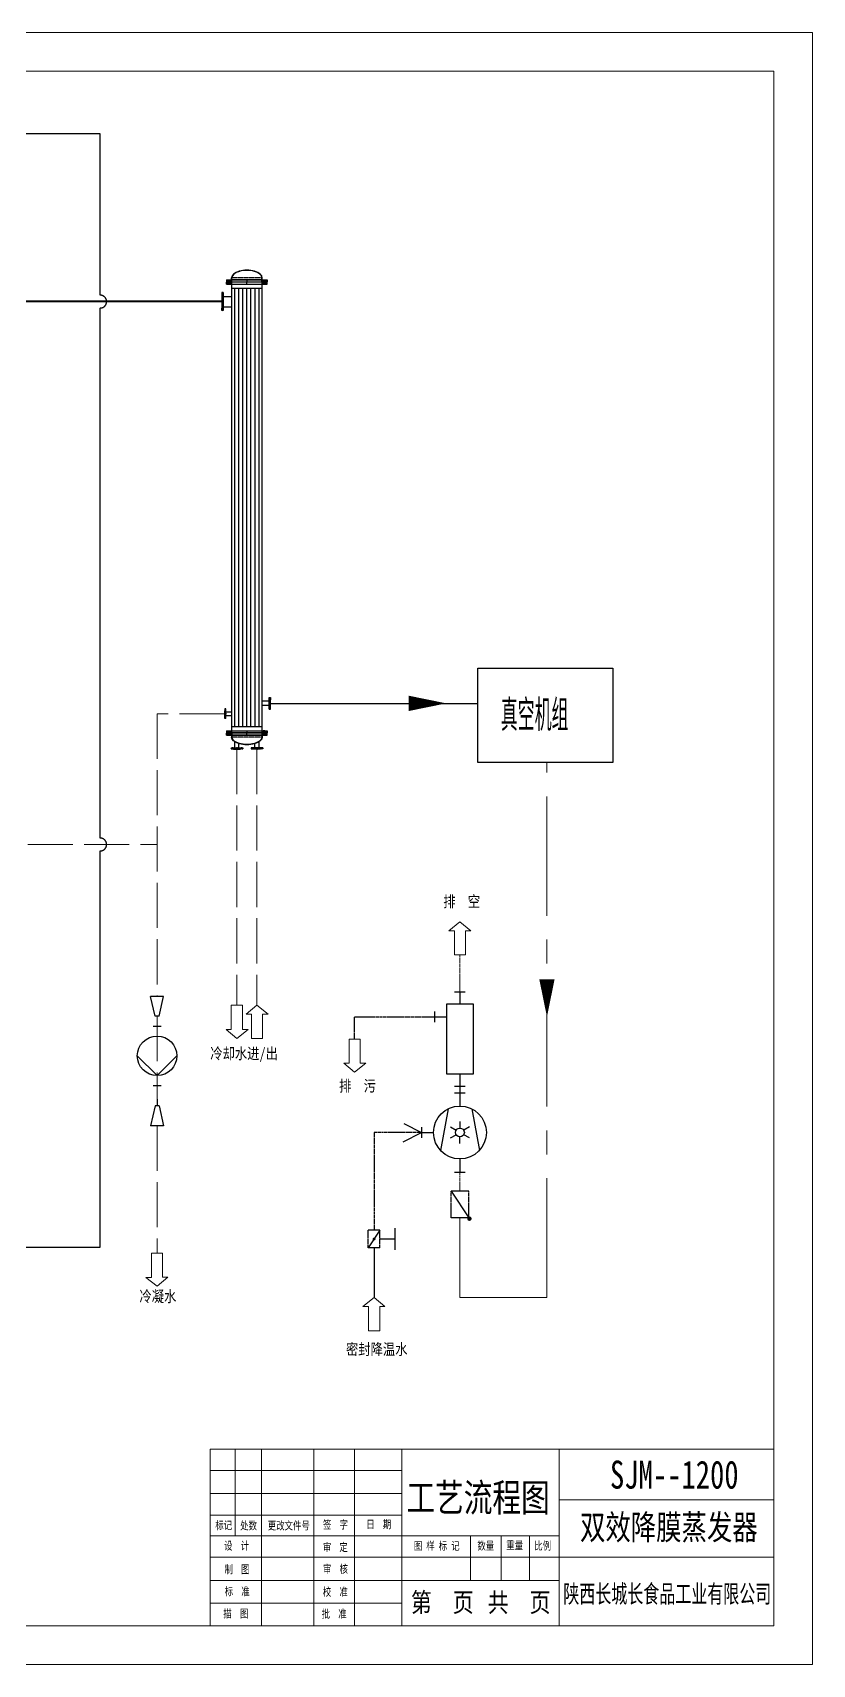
# Model space of a CAD drawing. Header units: millimetres. Extents: x -40360 to 69824, y -20656 to 13897.
# Drawn here: x 29653 to 42099, y -20656 to 5391 of the extents above; entities that cross this region are included whole.
import ezdxf
from ezdxf.enums import TextEntityAlignment as Align

# ---------------------------------------------------------------- set-up
doc = ezdxf.new("R2010")
doc.units = ezdxf.units.MM
for name, pattern in [('ACAD_ISO02W100', [15, 12, -3]), ('ACAD_ISO10W100', [18, 12, -3, 0, -3]), ('CENTER', [50.8, 31.75, -6.35, 6.35, -6.35]), ('CENTER2', [1.125, 0.75, -0.125, 0.125, -0.125]), ('PHANTOM', [63.5, 31.75, -6.35, 6.35, -6.35, 6.35, -6.35])]:
    doc.linetypes.add(name, pattern=pattern)
for name, color, linetype in [('2', 1, 'Continuous'), ('LAYER1', 7, 'Continuous'), ('LAYER2', 1, 'Continuous'), ('LAYER3', 6, 'CENTER2'), ('LAYER4', 3, 'ACAD_ISO02W100')]:
    doc.layers.add(name, color=color, linetype=linetype)
for name, color, linetype, lineweight in [('冷凝水管线', 140, 'ACAD_ISO02W100', 15), ('文字表格', 7, 'Continuous', 20), ('物料线路', 40, 'PHANTOM', 25), ('真空线路', 6, 'CENTER', 15), ('轮廓线', 7, 'Continuous', 20), ('阀门仪表', 7, 'Continuous', 20)]:
    doc.layers.add(name, color=color, linetype=linetype, lineweight=lineweight)
doc.styles.add('HGCAD', font='gbenor.shx', dxfattribs={"width": 0.75, "bigfont": 'gbcbig.shx'})
doc.styles.add('仪表文字', font='SIMFANG.TTF', dxfattribs={"width": 0.8})
doc.styles.add('表格文字', font='SIMFANG.TTF', dxfattribs={"width": 0.75, "height": 50})

msp = doc.modelspace()

# ---------------------------------------------------------------- hatches: boundary and pattern name
h = msp.add_hatch()
h.set_pattern_fill('ANSI31', color=256, scale=1.2, style=0)
h.set_pattern_definition([(45, (-530.654, -595.3306), (-2.69407684, 2.69407684), [])])
h.paths.add_polyline_path([(32749, 1413), (32763, 1413), (32763, 1445), (32749, 1445)])
h.paths.add_polyline_path([(32749, 1409), (32749, 1377), (32763, 1377), (32763, 1409)])
h.paths.add_polyline_path([(32833, 1411), (32833, 1445), (32789, 1445), (32789, 1413), (32795, 1413), (32795, 1411)])
h.paths.add_polyline_path([(32833, 1377), (32833, 1411), (32795, 1411), (32795, 1409), (32789, 1409), (32789, 1377)])
h.paths.add_polyline_path([(33351, 1411), (33351, 1413), (33357, 1413), (33357, 1445), (33313, 1445), (33313, 1411)])
h.paths.add_polyline_path([(33357, 1377), (33357, 1409), (33351, 1409), (33351, 1411), (33313, 1411), (33313, 1377)])
h.paths.add_polyline_path([(33383, 1413), (33397, 1413), (33397, 1445), (33383, 1445)])
h.paths.add_polyline_path([(33383, 1377), (33397, 1377), (33397, 1409), (33383, 1409)])
at = {"linetype": 'Continuous'}
h = msp.add_hatch(dxfattribs=at)
h.set_pattern_fill('_USER', scale=3.6, angle=-45, style=0, pattern_type=0)
h.set_pattern_definition([(315, (32542.9506, 39717.393), (2.5455844, 2.5455844), [])])
h.paths.add_polyline_path([(32694, 1241), (32675, 1241), (32675, 1228), (32694, 1228)])
h.paths.add_polyline_path([(32694, 953), (32675, 953), (32675, 966), (32694, 966)])
h.paths.add_polyline_path([(32694, 1178), (32672, 1178), (32672, 1201), (32675, 1201), (32675, 1206), (32694, 1206)])
h.paths.add_polyline_path([(32694, 1016), (32672, 1016), (32672, 992), (32675, 992), (32675, 988), (32694, 988)])
h = msp.add_hatch(dxfattribs=at)
h.set_pattern_fill('_USER', scale=3.6, angle=-45, style=0, pattern_type=0)
h.set_pattern_definition([(45, (33584.812, -40815.9297), (2.5455844, -2.5455844), [])])
h.paths.add_polyline_path([(32738, -5559), (32721, -5559), (32721, -5549), (32738, -5549)])
h.paths.add_polyline_path([(32738, -5403), (32721, -5403), (32721, -5412), (32738, -5412)])
h.paths.add_polyline_path([(32738, -5508), (32718, -5508), (32718, -5528), (32721, -5528), (32721, -5532), (32738, -5532)])
h.paths.add_polyline_path([(32738, -5453), (32718, -5453), (32718, -5434), (32721, -5434), (32721, -5429), (32738, -5429)])
h = msp.add_hatch(dxfattribs=at)
h.set_pattern_fill('_USER', scale=4.32, angle=-45, style=0, pattern_type=0)
h.set_pattern_definition([(135, (32410.598, -47718.461), (-3.0547013, -3.0547013), [])])
h.paths.add_polyline_path([(33427, -5410), (33447, -5410), (33447, -5398), (33427, -5398)])
h.paths.add_polyline_path([(33427, -5223), (33447, -5223), (33447, -5234), (33427, -5234)])
h.paths.add_polyline_path([(33427, -5350), (33450, -5350), (33450, -5373), (33447, -5373), (33447, -5378), (33427, -5378)])
h.paths.add_polyline_path([(33427, -5283), (33450, -5283), (33450, -5260), (33447, -5260), (33447, -5254), (33427, -5254)])
h = msp.add_hatch()
h.set_pattern_fill('ANSI31', color=256, scale=1.2, style=0)
h.set_pattern_definition([(315, (-530.654, -3782.4863), (-2.69407684, -2.69407684), [])])
h.paths.add_polyline_path([(32749, -5791), (32763, -5791), (32763, -5823), (32749, -5823)])
h.paths.add_polyline_path([(32749, -5787), (32749, -5755), (32763, -5755), (32763, -5787)])
h.paths.add_polyline_path([(32833, -5789), (32833, -5823), (32789, -5823), (32789, -5791), (32795, -5791), (32795, -5789)])
h.paths.add_polyline_path([(32833, -5755), (32833, -5789), (32795, -5789), (32795, -5787), (32789, -5787), (32789, -5755)])
h.paths.add_polyline_path([(33351, -5789), (33351, -5791), (33357, -5791), (33357, -5823), (33313, -5823), (33313, -5789)])
h.paths.add_polyline_path([(33357, -5755), (33357, -5787), (33351, -5787), (33351, -5789), (33313, -5789), (33313, -5755)])
h.paths.add_polyline_path([(33383, -5791), (33397, -5791), (33397, -5823), (33383, -5823)])
h.paths.add_polyline_path([(33383, -5755), (33397, -5755), (33397, -5787), (33383, -5787)])
h = msp.add_hatch(dxfattribs=at)
h.set_pattern_fill('_USER', scale=4.32, angle=-135, style=0, pattern_type=0)
h.set_pattern_definition([(45, (-9489.221, -5007.624), (-3.0547013, 3.0547013), [])])
h.paths.add_polyline_path([(32819, -6024), (32819, -6044), (32831, -6044), (32831, -6024)])
h.paths.add_polyline_path([(33006, -6024), (33006, -6044), (32995, -6044), (32995, -6024)])
h.paths.add_polyline_path([(32880, -6024), (32880, -6047), (32857, -6047), (32857, -6044), (32851, -6044), (32851, -6024)])
h.paths.add_polyline_path([(32946, -6024), (32946, -6047), (32969, -6047), (32969, -6044), (32975, -6044), (32975, -6024)])
h = msp.add_hatch(dxfattribs=at)
h.set_pattern_fill('_USER', scale=4.32, angle=-135, style=0, pattern_type=0)
h.set_pattern_definition([(135, (75635.0137, -5007.624), (3.0547013, 3.0547013), [])])
h.paths.add_polyline_path([(33327, -6024), (33327, -6044), (33315, -6044), (33315, -6024)])
h.paths.add_polyline_path([(33139, -6024), (33139, -6044), (33151, -6044), (33151, -6024)])
h.paths.add_polyline_path([(33266, -6024), (33266, -6047), (33289, -6047), (33289, -6044), (33295, -6044), (33295, -6024)])
h.paths.add_polyline_path([(33200, -6024), (33200, -6047), (33177, -6047), (33177, -6044), (33171, -6044), (33171, -6024)])

# ---------------------------------------------------------------- linework, layer by layer
for p, q in [((32749, 1445), (32749, 1413)), ((32749, 1445), (33397, 1445)), ((32749, 1413), (32795, 1413)), ((32749, 1377), (32749, 1409)), ((32749, 1409), (32795, 1409)), ((32749, 1377), (33397, 1377)), ((32763, 1445), (32763, 1413)), ((32763, 1377), (32763, 1409)), ((32789, 1445), (32789, 1413)), ((32789, 1377), (32789, 1409)), ((32795, 1413), (32795, 1411)), ((32795, 1411), (33351, 1411)), ((32795, 1409), (32795, 1411)), ((32795, 1411), (33351, 1411)), ((32828, 1445), (32828, 1475)), ((33318, 1445), (32828, 1445)), ((32833, 1445), (32833, 1475)), ((32833, 1411), (32833, 1445)), ((32833, 1411), (33313, 1411)), ((32833, -5789), (32833, 1411)), ((32833, 1309), (33313, 1309)), ((33313, 1445), (33313, 1475)), ((33313, 1411), (33313, 1445)), ((33313, 1411), (33313, -5789)), ((33318, 1445), (33318, 1475)), ((33351, 1411), (33351, 1413)), ((33397, 1413), (33351, 1413)), ((33351, 1411), (33351, 1409)), ((33397, 1409), (33351, 1409)), ((33357, 1445), (33357, 1413)), ((33357, 1377), (33357, 1409)), ((33383, 1445), (33383, 1413)), ((33383, 1377), (33383, 1409)), ((33397, 1445), (33397, 1413)), ((33397, 1377), (33397, 1409)), ((32675, 1201), (32672, 1201)), ((32672, 1201), (32672, 992)), ((32694, 1178), (32672, 1178)), ((32694, 1241), (32675, 1241)), ((32675, 1241), (32675, 1201)), ((32694, 1228), (32675, 1228)), ((32694, 1206), (32675, 1206)), ((32694, 1241), (32694, 953)), ((32694, 1178), (32833, 1178)), ((32694, 1016), (32672, 1016)), ((32672, 992), (32675, 992)), ((32675, 953), (32675, 992)), ((32694, 988), (32675, 988)), ((32694, 966), (32675, 966)), ((32694, 953), (32675, 953)), ((32694, 1016), (32833, 1016)), ((32718, -5528), (32718, -5434)), ((32718, -5434), (32721, -5434)), ((32738, -5453), (32718, -5453)), ((32738, -5403), (32721, -5403)), ((32721, -5403), (32721, -5434)), ((32738, -5412), (32721, -5412)), ((32738, -5429), (32721, -5429)), ((32738, -5559), (32738, -5403)), ((32738, -5453), (32833, -5453)), ((33427, -5283), (33313, -5283)), ((33427, -5350), (33313, -5350)), ((33427, -5223), (33447, -5223)), ((33427, -5410), (33427, -5223)), ((33427, -5234), (33447, -5234)), ((33427, -5254), (33447, -5254)), ((33427, -5283), (33450, -5283)), ((33427, -5350), (33450, -5350)), ((33427, -5378), (33447, -5378)), ((33427, -5398), (33447, -5398)), ((33427, -5410), (33447, -5410)), ((33447, -5223), (33447, -5260)), ((33450, -5260), (33447, -5260)), ((33447, -5410), (33447, -5373)), ((33447, -5373), (33450, -5373)), ((33450, -5373), (33450, -5260)), ((32738, -5508), (32718, -5508)), ((32721, -5528), (32718, -5528)), ((32721, -5559), (32721, -5528)), ((32738, -5532), (32721, -5532)), ((32738, -5549), (32721, -5549)), ((32738, -5559), (32721, -5559)), ((32738, -5508), (32833, -5508)), ((32833, -5687), (33313, -5687)), ((32749, -5755), (32749, -5787)), ((32749, -5755), (33397, -5755)), ((32749, -5787), (32795, -5787)), ((32749, -5823), (32749, -5791)), ((32749, -5791), (32795, -5791)), ((32749, -5823), (33397, -5823)), ((32763, -5755), (32763, -5787)), ((32763, -5823), (32763, -5791)), ((32789, -5755), (32789, -5787)), ((32789, -5823), (32789, -5791)), ((32795, -5787), (32795, -5789)), ((32795, -5791), (32795, -5789)), ((32795, -5789), (33351, -5789)), ((32795, -5789), (33351, -5789)), ((33318, -5789), (32828, -5789)), ((33318, -5823), (32828, -5823)), ((32828, -5823), (32828, -5853)), ((33313, -5789), (32833, -5789)), ((32833, -5789), (33313, -5789)), ((32833, -5789), (33313, -5789)), ((32833, -5789), (32833, -5823)), ((32833, -5823), (32833, -5853)), ((32880, -6024), (32880, -5924)), ((32946, -6024), (32946, -5954)), ((33200, -6024), (33200, -5954)), ((33266, -6024), (33266, -5924)), ((33313, -5789), (33313, -5823)), ((33313, -5823), (33313, -5853)), ((33318, -5823), (33318, -5853)), ((33351, -5789), (33351, -5787)), ((33397, -5787), (33351, -5787)), ((33351, -5789), (33351, -5791)), ((33397, -5791), (33351, -5791)), ((33357, -5755), (33357, -5787)), ((33357, -5823), (33357, -5791)), ((33383, -5755), (33383, -5787)), ((33383, -5823), (33383, -5791)), ((33397, -5755), (33397, -5787)), ((33397, -5823), (33397, -5791)), ((32819, -6024), (32819, -6044)), ((32819, -6024), (33006, -6024)), ((32819, -6044), (32857, -6044)), ((32831, -6024), (32831, -6044)), ((32851, -6024), (32851, -6044)), ((32857, -6044), (32857, -6047)), ((32857, -6047), (32969, -6047)), ((32880, -6024), (32880, -6047)), ((32946, -6024), (32946, -6047)), ((32969, -6047), (32969, -6044)), ((33006, -6044), (32969, -6044)), ((32975, -6024), (32975, -6044)), ((32995, -6024), (32995, -6044)), ((33006, -6024), (33006, -6044)), ((33139, -6024), (33139, -6044)), ((33327, -6024), (33139, -6024)), ((33139, -6044), (33177, -6044)), ((33151, -6024), (33151, -6044)), ((33171, -6024), (33171, -6044)), ((33177, -6047), (33177, -6044)), ((33289, -6047), (33177, -6047)), ((33200, -6024), (33200, -6047)), ((33266, -6024), (33266, -6047)), ((33327, -6044), (33289, -6044)), ((33289, -6044), (33289, -6047)), ((33295, -6024), (33295, -6044)), ((33315, -6024), (33315, -6044)), ((33327, -6024), (33327, -6044))]:
    msp.add_line(p, q)
at = {"color": 1, "linetype": 'ACAD_ISO10W100'}
for p, q in [((32776, 1451), (32776, 1407)), ((32776, 1371), (32776, 1415)), ((33318, 1475), (32828, 1475)), ((33073, 1452), (33073, 1401)), ((33073, 1370), (33073, 1421)), ((33370, 1451), (33370, 1407)), ((33370, 1371), (33370, 1415)), ((32701, 1097), (32663, 1097)), ((32700, 1217), (32669, 1217)), ((32700, 977), (32669, 977)), ((32744, -5421), (32715, -5421)), ((33419, -5316), (33462, -5316)), ((33420, -5244), (33455, -5244)), ((33420, -5388), (33455, -5388)), ((32745, -5481), (32709, -5481)), ((32744, -5541), (32715, -5541)), ((32776, -5749), (32776, -5793)), ((32776, -5829), (32776, -5785)), ((33318, -5853), (32828, -5853)), ((33073, -5748), (33073, -5799)), ((33073, -5830), (33073, -5779)), ((33370, -5749), (33370, -5793)), ((33370, -5829), (33370, -5785)), ((32841, -6017), (32841, -6052)), ((32913, -6016), (32913, -6059)), ((32985, -6017), (32985, -6052)), ((33161, -6017), (33161, -6052)), ((33233, -6016), (33233, -6059)), ((33305, -6017), (33305, -6052))]:
    msp.add_line(p, q, dxfattribs=at)
at = {"color": 6}
for p, q in [((32878, -5687), (32878, 1309)), ((32943, -5687), (32943, 1309)), ((33008, -5687), (33008, 1309)), ((33073, -5687), (33073, 1309)), ((33138, -5687), (33138, 1309)), ((33203, -5687), (33203, 1309)), ((33268, -5687), (33268, 1309))]:
    msp.add_line(p, q, dxfattribs=at)
at = {"lineweight": 40}
msp.add_line((32672, 1097), (28135, 1097), dxfattribs=at)
msp.add_lwpolyline([(36760, -4752), (38914, -4752), (38914, -6260), (36760, -6260)], close=True)
for major_axis, ratio in [((245, 0), 0.509804), ((240, 0), 0.5)]:
    msp.add_ellipse((33073, 1475), major_axis=major_axis, ratio=ratio, start_param=0, end_param=3.141593)
at = {"extrusion": (0, 0, -1)}
for major_axis, ratio in [((245, 0), 0.509804), ((240, 0), 0.5)]:
    msp.add_ellipse((33073, -5853), major_axis=major_axis, ratio=ratio, start_param=0, end_param=3.141593, dxfattribs=at)
at = {"layer": '2', "color": 7}
for p, q in [((31744, -9993), (31534, -9993)), ((31607, -10309), (31534, -9993)), ((31671, -10309), (31744, -9993)), ((36473, -9920), (36473, -10110)), ((31671, -10309), (31607, -10309)), ((36072, -10321), (36262, -10321)), ((36473, -11236), (36473, -11426)), ((36473, -11532), (36473, -11743)), ((31607, -11741), (31534, -12057)), ((31671, -11741), (31607, -11741)), ((31671, -11741), (31744, -12057)), ((31744, -12057), (31534, -12057)), ((35566, -12313), (35860, -12165)), ((35578, -12024), (35860, -12165)), ((36473, -12588), (36473, -12799))]:
    msp.add_line(p, q, dxfattribs=at)
for points, const_width in [([(36624, -13559, -1), (36624, -13524, -1)], 35.2), ([(35103, -13878, -1), (35103, -13854, -1)], 23.5)]:
    msp.add_lwpolyline(points, format="xyb", close=True, dxfattribs=dict(at, const_width=const_width))
at = {"layer": 'LAYER1'}
for p, q in [((36262, -11236), (36262, -10110)), ((36262, -10110), (36685, -10110)), ((36685, -10110), (36685, -11236)), ((31323, -10942), (31639, -11258)), ((31639, -11258), (31955, -10942)), ((31639, -11634), (31639, -11741)), ((31639, -11634), (31639, -11741)), ((36333, -13105), (36614, -13527)), ((36614, -13105), (36333, -13105)), ((35434, -13693), (35434, -14039)), ((35103, -14007), (35103, -14801)), ((35434, -13866), (35197, -13866))]:
    msp.add_line(p, q, dxfattribs=at)
at = {"layer": 'LAYER1', "linetype": 'CENTER'}
for p, q in [((34791, -10321), (36072, -10321)), ((34791, -10673), (34791, -10321)), ((35103, -12165), (35103, -13725)), ((35860, -12165), (35103, -12165)), ((36333, -13527), (36333, -13105)), ((36614, -13527), (36614, -13105))]:
    msp.add_line(p, q, dxfattribs=at)
at = {"layer": 'LAYER1', "color": 7}
for p, q in [((36685, -11236), (36262, -11236)), ((36284, -11788), (36163, -12452)), ((36663, -11788), (36784, -12452)), ((36321, -12077), (36413, -12130)), ((36321, -12253), (36413, -12201)), ((36473, -11989), (36473, -12095)), ((36473, -12341), (36473, -12236)), ((36626, -12077), (36534, -12130)), ((36626, -12253), (36534, -12201)), ((36614, -13527), (36333, -13527)), ((35197, -13725), (35009, -14007)), ((35197, -13725), (35009, -13725)), ((35103, -13689), (35103, -13725)), ((35197, -14007), (35009, -14007)), ((35103, -13878), (35103, -13854))]:
    msp.add_line(p, q, dxfattribs=at)
at = {"layer": 'LAYER1', "color": 7, "linetype": 'CENTER'}
for p, q in [((35009, -14007), (35009, -13725)), ((35197, -14007), (35197, -13725)), ((35103, -14007), (35103, -14076))]:
    msp.add_line(p, q, dxfattribs=at)
at = {"layer": 'LAYER1'}
msp.add_circle((31639, -10942), 316, dxfattribs=at)
at = {"layer": 'LAYER1', "color": 7}
for radius in [422, 70.4]:
    msp.add_circle((36473, -12165), radius, dxfattribs=at)
at = {"layer": 'LAYER2', "color": 7}
for p, q in [((36389, -9920), (36558, -9920)), ((36072, -10406), (36072, -10237)), ((31576, -10467), (31702, -10467)), ((31576, -11416), (31702, -11416)), ((36389, -11426), (36558, -11426)), ((36473, -11426), (36473, -11532)), ((36389, -11532), (36558, -11532)), ((35860, -12081), (35860, -12250)), ((35860, -12081), (35860, -12250)), ((35860, -12165), (36051, -12165)), ((36389, -12799), (36558, -12799))]:
    msp.add_line(p, q, dxfattribs=at)
at = {"layer": 'LAYER3', "color": 7}
msp.add_line((35103, -13854), (35103, -13878), dxfattribs=at)
at = {"layer": 'LAYER4', "color": 6}
msp.add_line((33450, -5316), (36760, -5316), dxfattribs=at)
for points in [[(35656, -5316, 244, 0.122, 0), (36256, -5316, 0.122, 0.122, 0)], [(37862, -9721, 244, 0.122, 0), (37862, -10321, 0.122, 0.122, 0)]]:
    msp.add_lwpolyline(points, format="xyseb", dxfattribs=at)
at = {"layer": '冷凝水管线', "ltscale": 60}
for p, q in [((31639, -5481), (31639, -9993)), ((32718, -5481), (31639, -5481)), ((32913, -6047), (32913, -10135)), ((33233, -6047), (33233, -10135)), ((28675, -7569), (31639, -7569)), ((31639, -10309), (31639, -11741)), ((31639, -12057), (31639, -14092))]:
    msp.add_line(p, q, dxfattribs=at)
at = {"layer": '文字表格'}
for p, q in [((32486, -17223), (41486, -17223)), ((32486, -17223), (32486, -20043)), ((32886, -17223), (32886, -18602)), ((33304, -17223), (33304, -20043)), ((34140, -18602), (34140, -17223)), ((34792, -18602), (34792, -17223)), ((35547, -17223), (35547, -20043)), ((38058, -17223), (38058, -20043)), ((35547, -17559), (32486, -17559)), ((35547, -17930), (32486, -17930)), ((38058, -18029), (41486, -18029)), ((35547, -18273), (32486, -18273)), ((38058, -18602), (32486, -18602)), ((34140, -20043), (34140, -18602)), ((34792, -18602), (34792, -20043)), ((36641, -18602), (36641, -19317)), ((37130, -18602), (37130, -19317)), ((37582, -18602), (37582, -19317)), ((38058, -18945), (32486, -18945)), ((38058, -18945), (41486, -18945)), ((35547, -19317), (32486, -19317)), ((38058, -19317), (35547, -19317)), ((35547, -19680), (32486, -19680))]:
    msp.add_line(p, q, dxfattribs=at)
at = {"layer": '物料线路', "ltscale": 800}
for p, q in [((30732, 3777), (26346, 3777)), ((30732, 1199), (30732, 3777)), ((30732, -7467), (30732, 994)), ((30732, -13994), (30732, -7672)), ((25140, -13994), (30732, -13994))]:
    msp.add_line(p, q, dxfattribs=at)
at = {"layer": '物料线路', "ltscale": 60}
for centre in [(30732, 1097), (30732, -7569)]:
    msp.add_arc(centre, 102, 270.0522, 90.0522, dxfattribs=at)
at = {"layer": '真空线路', "ltscale": 60}
for p, q in [((37862, -14801), (37862, -6260)), ((36473, -14801), (37862, -14801))]:
    msp.add_line(p, q, dxfattribs=at)
at = {"layer": '真空线路', "color": 6}
for p, q in [((36473, -9332), (36473, -10110)), ((36473, -12799), (36473, -13105))]:
    msp.add_line(p, q, dxfattribs=at)
at = {"layer": '真空线路', "color": 6, "ltscale": 50}
msp.add_line((36473, -13527), (36473, -14801), dxfattribs=at)
at = {"layer": '轮廓线'}
for p, q in [((7825, 4777), (41486, 4777)), ((41486, 4777), (41486, -20043)), ((7825, -20043), (41486, -20043))]:
    msp.add_line(p, q, dxfattribs=at)
at = {"layer": '轮廓线', "color": 5}
msp.add_lwpolyline([(5632, -20656), (42099, -20656), (42099, 5391), (5632, 5391)], close=True, dxfattribs=at)
at = {"layer": '阀门仪表'}
for p, q in [((36294, -8946), (36473, -8804)), ((36473, -8804), (36645, -8947)), ((36385, -8946), (36294, -8946)), ((36385, -9332), (36385, -8946)), ((36562, -8947), (36562, -9332)), ((36645, -8947), (36562, -8947)), ((36562, -9332), (36385, -9332)), ((32824, -10520), (32824, -10135)), ((32824, -10135), (33002, -10135)), ((33002, -10135), (33002, -10521)), ((33233, -10135), (33061, -10279)), ((33411, -10278), (33233, -10135)), ((33061, -10279), (33144, -10279)), ((33144, -10279), (33144, -10664)), ((33321, -10664), (33321, -10278)), ((33321, -10278), (33411, -10278)), ((32741, -10520), (32824, -10520)), ((32913, -10664), (32741, -10520)), ((33092, -10521), (32913, -10664)), ((33002, -10521), (33092, -10521)), ((33144, -10664), (33321, -10664)), ((34703, -11059), (34703, -10674)), ((34703, -10674), (34880, -10674)), ((34880, -10674), (34880, -11060)), ((34620, -11059), (34703, -11059)), ((34792, -11203), (34620, -11059)), ((34970, -11060), (34792, -11203)), ((34880, -11060), (34970, -11060)), ((31550, -14092), (31550, -14478)), ((31728, -14092), (31550, -14092)), ((31728, -14476), (31728, -14092)), ((31460, -14478), (31638, -14620)), ((31550, -14478), (31460, -14478)), ((31638, -14620), (31811, -14476)), ((31811, -14476), (31728, -14476)), ((34924, -14944), (35103, -14801)), ((35103, -14801), (35275, -14945)), ((35015, -14944), (34924, -14944)), ((35015, -15330), (35015, -14944)), ((35192, -14945), (35192, -15330)), ((35275, -14945), (35192, -14945)), ((35192, -15330), (35015, -15330))]:
    msp.add_line(p, q, dxfattribs=at)

# ---------------------------------------------------------------- texts
at = {"color": 7, "style": '表格文字'}
for s, height, width, p in [('SJM--1200', 447.1, 0.75, (39895, -17627)), ('工艺流程图', 447.1, 0.75, (36763, -17994)), ('双效降膜蒸发器', 396, 0.75, (39808, -18466)), ('陕西长城长食品工业有限公司', 288, 0.65, (39783, -19530))]:
    msp.add_text(s, height=height, dxfattribs=dict(at, width=width)).set_placement(p, align=Align.MIDDLE_CENTER)
for s, height, width, p in [('标记', 127.7, 0.75, (32569, -18500)), ('处数', 127.7, 0.75, (32965, -18505)), ('更改文件号', 127.7, 0.75, (33406, -18505)), ('签  字', 127.7, 0.75, (34287, -18490)), ('日  期', 127.7, 0.75, (34978, -18485)), ('设  计', 127.7, 0.75, (32709, -18827)), ('审  定', 127.7, 0.75, (34285, -18850)), ('图 样 标 记', 127.7, 0.75, (35737, -18829)), ('数量', 127.7, 0.75, (36752, -18827)), ('重量', 127.7, 0.75, (37213, -18818)), ('比例', 127.7, 0.75, (37660, -18827)), ('制  图', 127.7, 0.75, (32716, -19204)), ('审  核', 127.7, 0.75, (34287, -19197)), ('标  准', 127.7, 0.75, (32719, -19555)), ('校  准', 127.7, 0.75, (34285, -19563)), ('第  页', 306.6, 0.8, (35690, -19819)), ('共  页', 306.6, 0.8, (36917, -19819)), ('描  图', 127.7, 0.75, (32696, -19910)), ('批  准', 127.7, 0.75, (34266, -19914))]:
    msp.add_text(s, height=height, dxfattribs=dict(at, width=width)).set_placement(p)
at = {"insert": (37126, -5256), "char_height": 500, "width": 2286.4, "attachment_point": 1, "style": 'HGCAD'}
msp.add_mtext('真空机组', dxfattribs=at)
at = {"layer": '阀门仪表', "style": '仪表文字', "width": 0.8}
for s, p in [('排  空', (36207, -8568)), ('冷却水进/出', (32488, -10995)), ('排  污', (34544, -11512)), ('冷凝水', (31357, -14872)), ('密封降温水', (34654, -15716))]:
    msp.add_text(s, height=180, dxfattribs=at).set_placement(p)

doc.saveas('drawing.dxf')
